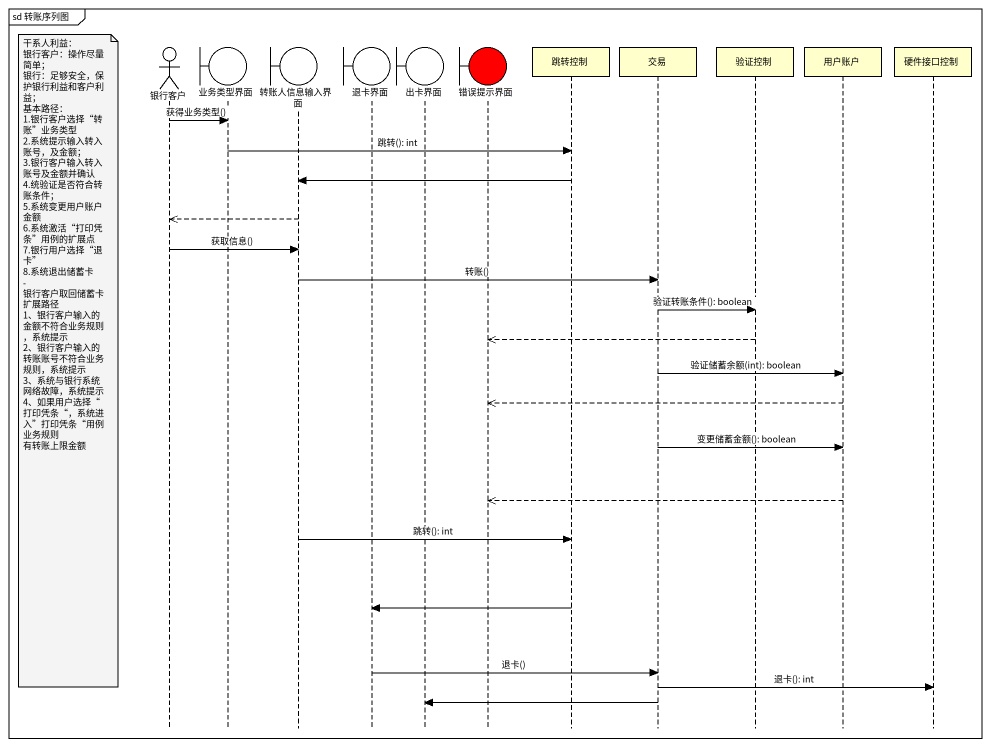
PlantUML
@startuml
mainframe sd 转账序列图
hide footbox
actor 银行客户
boundary 业务类型界面
boundary 转账人信息输入界面
boundary 退卡界面
boundary 出卡界面
boundary 错误提示界面 #FF0000
participant 跳转控制
participant 交易
participant 验证控制
participant 用户账户
participant 硬件接口控制

银行客户 -> 业务类型界面 : 获得业务类型()
业务类型界面 -> 跳转控制 : 跳转(): int
跳转控制 -> 转账人信息输入界面
转账人信息输入界面 -->> 银行客户
银行客户 -> 转账人信息输入界面 : 获取信息()
转账人信息输入界面 -> 交易 : 转账()
交易 -> 验证控制 : 验证转账条件(): boolean
验证控制 -->> 错误提示界面
note left of 银行客户
  干系人利益：
  银行客户：操作尽量简单；
  银行：足够安全，保护银行利益和客户利益；
  基本路径：
  1.银行客户选择“转账”业务类型
  2.系统提示输入转入账号，及金额；
  3.银行客户输入转入账号及金额并确认
  4.统验证是否符合转账条件；
  5.系统变更用户账户金额
  6.系统激活“打印凭条”用例的扩展点
  7.银行用户选择“退卡”
  8.系统退出储蓄卡
  - 银行客户取回储蓄卡
  扩展路径
  1、银行客户输入的金额不符合业务规则，系统提示
  2、银行客户输入的转账账号不符合业务规则，系统提示
  3、系统与银行系统网络故障，系统提示
  4、如果用户选择“打印凭条“，系统进入”打印凭条“用例
  业务规则
  有转账上限金额
end note
交易 -> 用户账户 : 验证储蓄余额(int): boolean
用户账户 -->> 错误提示界面
交易 -> 用户账户 : 变更储蓄金额(): boolean
用户账户 -->> 错误提示界面
转账人信息输入界面 -> 跳转控制 : 跳转(): int
跳转控制 -> 退卡界面
退卡界面 -> 交易 : 退卡()
交易 -> 硬件接口控制 : 退卡(): int
交易 -> 出卡界面
@enduml
